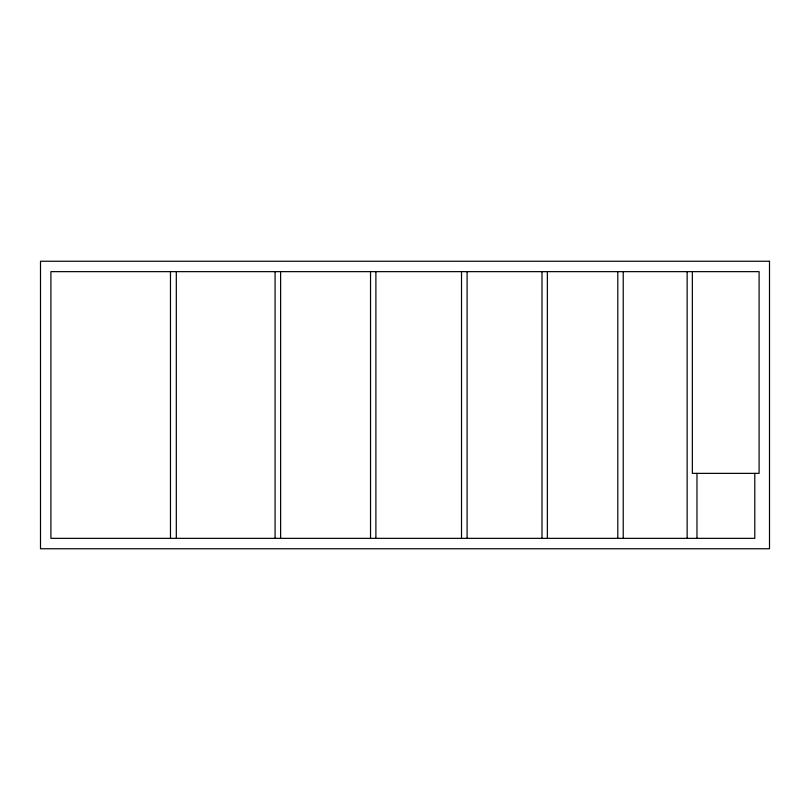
<?xml version="1.0" encoding="UTF-8"?>
<svg xmlns="http://www.w3.org/2000/svg" width="810" height="810" viewBox="0 0 810 810"><rect width="100%" height="100%" fill="white"/><g stroke="black" fill="none" stroke-linecap="round" stroke-linejoin="round"><path stroke-width="1.21" d="M754.788 473.364L754.788 538.356L50.898 538.356L50.898 271.644L759.102 271.644L759.102 473.364L692.347 473.364L692.347 271.644M696.975 473.364L696.975 538.356M687.143 271.644L687.143 538.356M623.224 271.644L623.224 538.356M617.797 271.644L617.797 538.356M547.368 271.644L547.368 538.356M541.991 271.644L541.991 538.356M467.097 271.644L467.097 538.356M461.518 271.644L461.518 538.356M375.891 271.644L375.891 538.356M370.534 271.644L370.534 538.356M280.614 271.644L280.614 538.356M275.076 271.644L275.076 538.356M176.317 271.644L176.317 538.356M170.475 271.644L170.475 538.356M769.5 261.245L40.5 261.245L40.5 548.755L769.5 548.755L769.5 261.245"/></g></svg>
